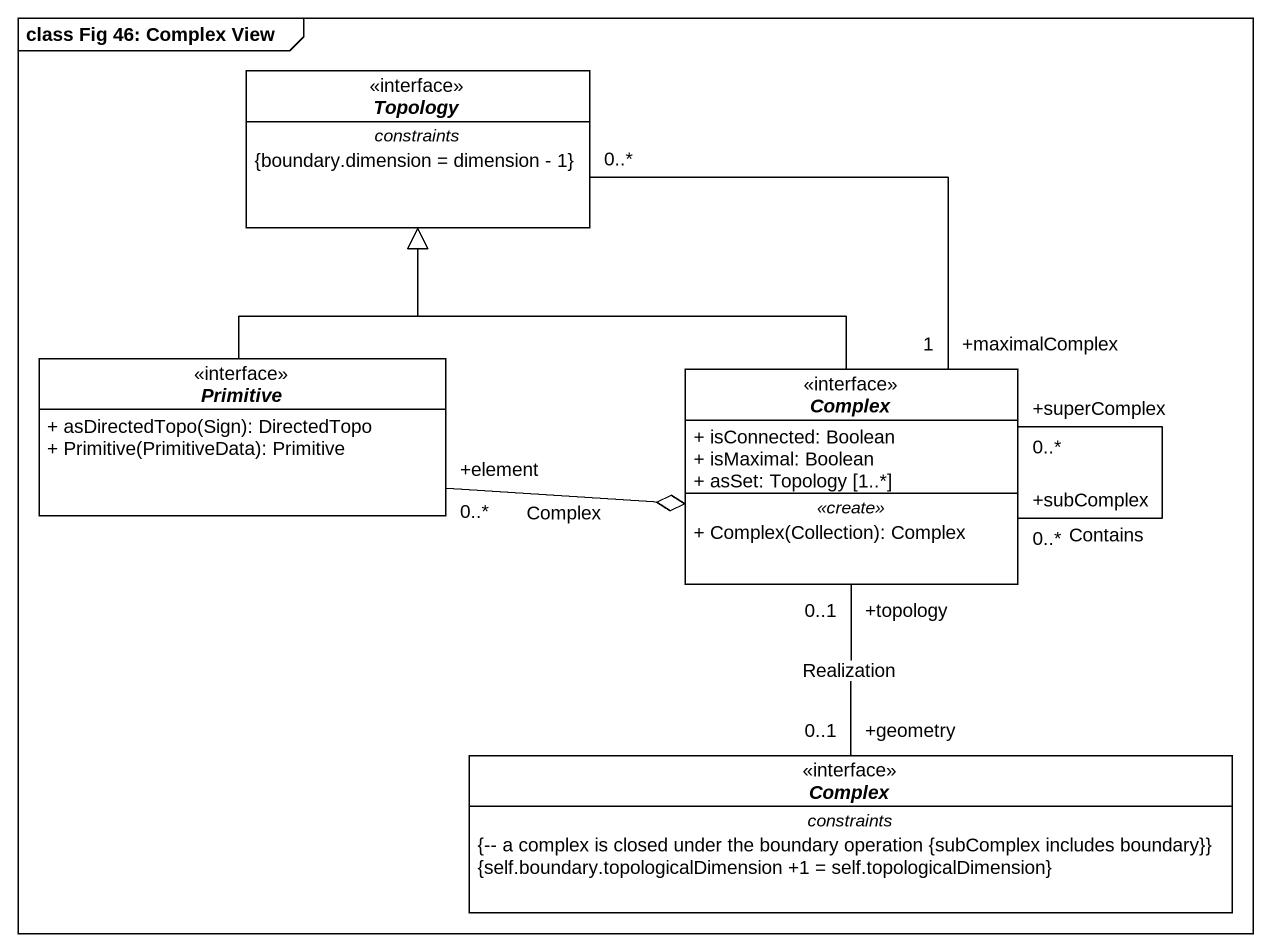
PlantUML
@startuml
mainframe class Fig 46: Complex View
hide circle
hide empty members
skinparam classAttributeIconSize 0
interface Topology {
  -- constraints --
  {boundary.dimension = dimension - 1}
}
interface Primitive {
  + asDirectedTopo(Sign): DirectedTopo
  + Primitive(PrimitiveData): Primitive
}
interface Complex {
  + isConnected: Boolean
  + isMaximal: Boolean
  + asSet: Topology [1..*]
  .. <<create>> ..
  + Complex(Collection): Complex
}
interface "Complex" as Complex_2 {
  -- constraints --
  {-- a complex is closed under the boundary operation {subComplex includes boundary}}
  {self.boundary.topologicalDimension +1 = self.topologicalDimension}
}
Topology "0..*" -- "+maximalComplex\n1" Complex
Primitive -up-|> Topology
Primitive "+element\n0..*" -right-o Complex : Complex
Complex -up-|> Topology
Complex "+subComplex\n0..*" -- "+superComplex\n0..*" Complex : Contains
Complex "+topology\n0..1" -- "+geometry\n0..1" Complex_2 : Realization
@enduml
